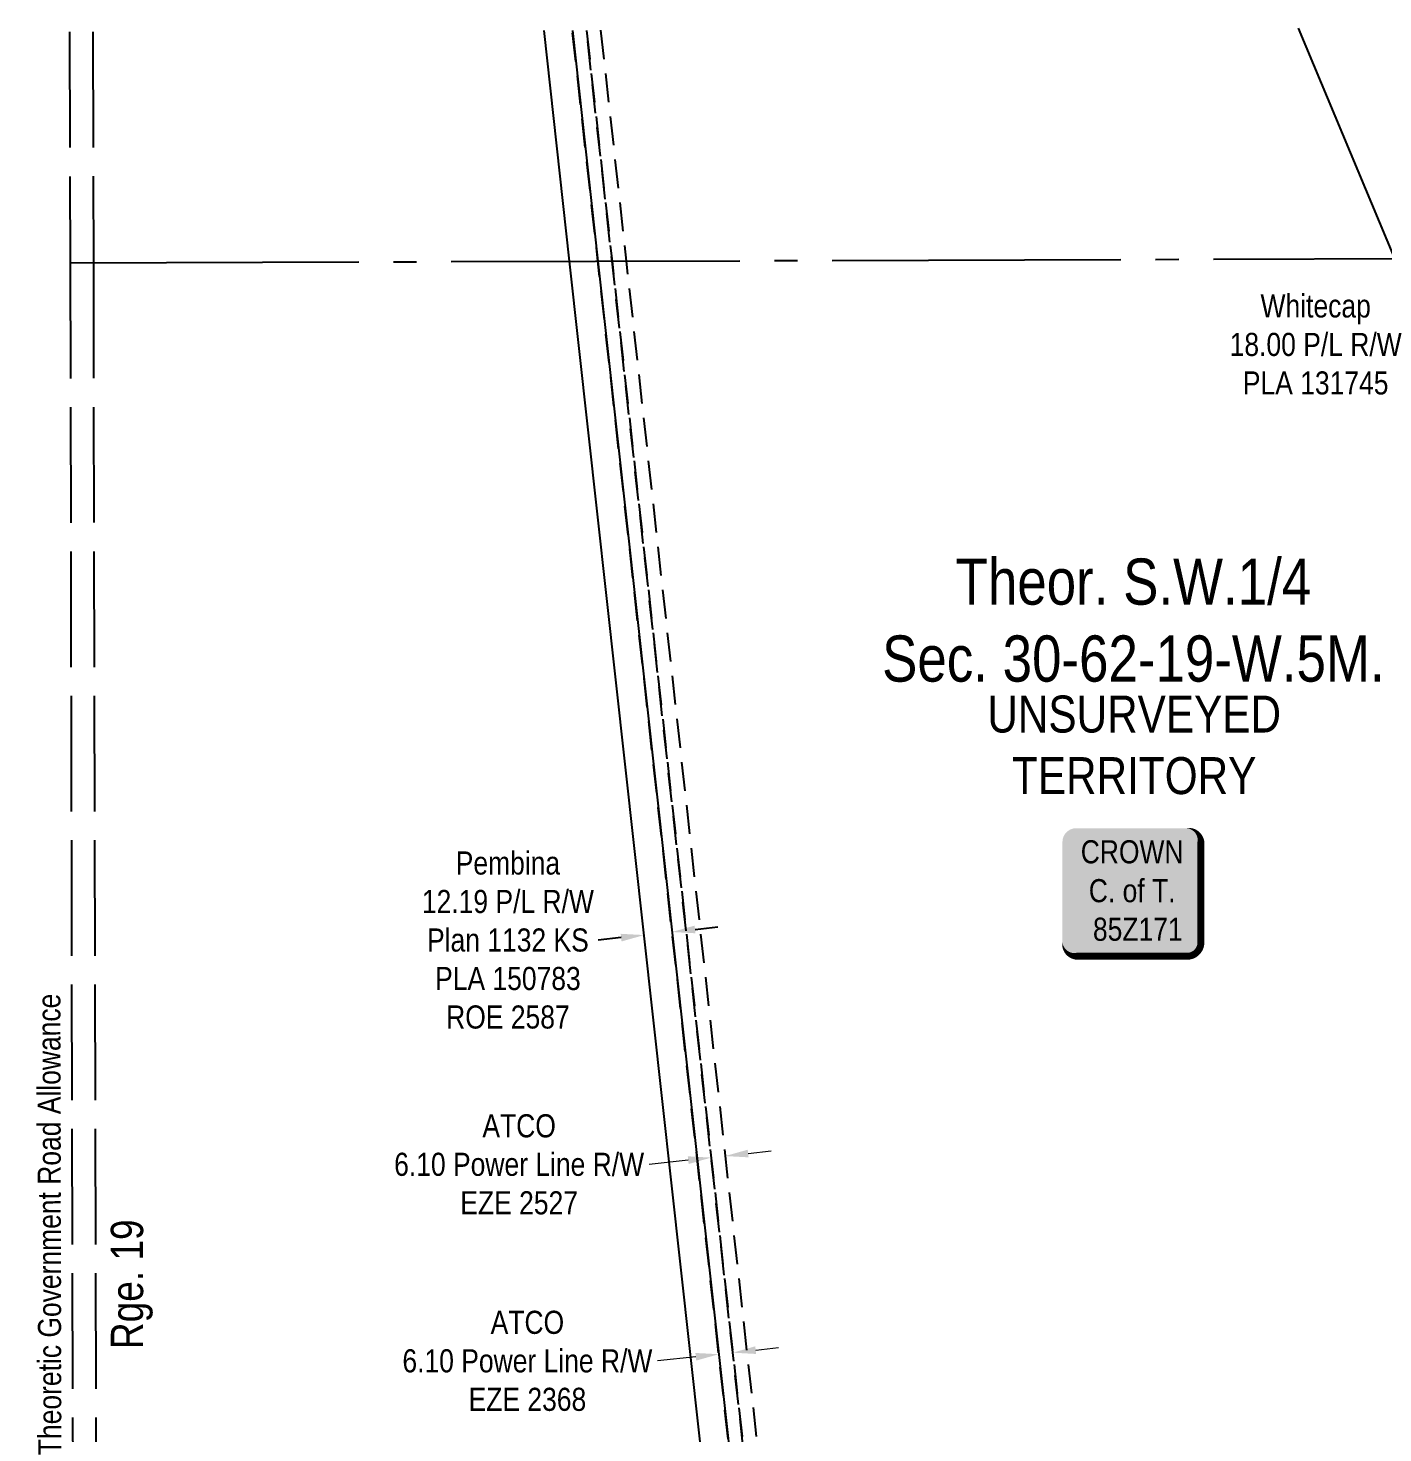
# Model space of a CAD drawing. Extents: x 507881 to 521259, y 6022177 to 6031356.
# Drawn here: x 509642 to 510229, y 6026675 to 6027283 of the extents above; entities that cross this region are included whole.
import ezdxf
from ezdxf.enums import TextEntityAlignment as Align

# ---------------------------------------------------------------- set-up
doc = ezdxf.new("R2010")
doc.units = 0
doc.header["$LTSCALE"] = 5
doc.header["$PDMODE"] = 3
doc.header["$PDSIZE"] = 30
for name, pattern in [('foc-ACCESSROAD', [3.75, 2.5, -1.25]), ('foc-FLOWLINE', [3.75, 2.5, -1.25]), ('foc-QUARTERLINE', [33, 25, -3, 2, -3]), ('foc-UNSURVEYED', [12.5, 10, -2.5])]:
    doc.linetypes.add(name, pattern=pattern)
doc.layers.get('Defpoints').update_dxf_attribs({"color": 9})
for name, color, linetype in [('AS-OWNER', 7, 'Continuous'), ('C-SYMBOL', 7, 'Continuous'), ('D-TXT', 6, 'Continuous'), ('F-AR', 190, 'foc-ACCESSROAD'), ('F-EZE', 190, 'foc-FLOWLINE'), ('F-RW', 190, 'Continuous'), ('L-QSEC', 8, 'foc-QUARTERLINE'), ('L-ROAD-T', 7, 'Continuous'), ('L-UNS-T', 3, 'Continuous'), ('L-USEC', 7, 'foc-UNSURVEYED')]:
    doc.layers.add(name, color=color, linetype=linetype)
doc.layers.add('C-RW-T', color=13, linetype='Continuous', lineweight=9)
doc.layers.add('F-EZE-T', color=190, linetype='Continuous', lineweight=9)
doc.styles.add('175L', font='ARIALN.TTF', dxfattribs={"height": 20})
doc.styles.add('80', font='ARIALN.TTF', dxfattribs={"height": 10})
doc.styles.add('80CG', font='ARIALN.TTF', dxfattribs={"height": 10})
doc.styles.add('80L', font='ARIALN.TTF', dxfattribs={"height": 10})
doc.dimstyles.new('Compass 5 000', dxfattribs={"dimscale": 5, "dimtxt": 9, "dimasz": 2, "dimexe": 0.2, "dimexo": 0.0625, "dimgap": 0.5, "dimtad": 0, "dimtih": 1, "dimtoh": 1, "dimzin": 0, "dimdsep": 46, "dimtxsty": '80CG', "dimcen": 0.1, "dimse1": 1, "dimse2": 1, "dimclrd": 256, "dimclrt": 256, "dimaunit": 1, "dimadec": 4, "dimazin": 0, "dimtfac": 0.06, "dimtofl": 0, "dimtmove": 0, "dimatfit": 1, "dimfxl": 0.2, "dimtolj": 1, "dimtzin": 0, "dimlwd": -1, "dimarcsym": 0})

# ---------------------------------------------------------------- blocks, each defined once
blk = doc.blocks.new('*D1068')
at = {"layer": 'Defpoints', "color": 0, "transparency": 16777216}
for p in [(509930.76, 6026858.59), (509936.82, 6026859.26), (509943.96, 6026794.71)]:
    blk.add_point(p, dxfattribs=at)
at = {"layer": 'F-EZE-T', "transparency": 16777216}
for p, q in [((509953.9, 6026795.81), (509963.84, 6026796.9)), ((509927.96, 6026792.94), (509911.12, 6026791.07))]:
    blk.add_line(p, q, dxfattribs=at)
for points in [[(509953.72, 6026797.46), (509954.09, 6026794.15), (509943.96, 6026794.71)], [(509927.78, 6026794.59), (509928.15, 6026791.28), (509937.9, 6026794.04)]]:
    blk.add_solid(points, dxfattribs=at)
at = {"layer": 'F-EZE-T', "transparency": 16777216, "insert": (509854.75, 6026791.07), "char_height": 10, "attachment_point": 5, "style": '80CG'}
blk.add_mtext('\\A1;ATCO\\P6.10 Power Line R/W\\PEZE 2527', dxfattribs=at)
blk = doc.blocks.new('*D1071')
at = {"layer": 'Defpoints', "color": 0, "transparency": 16777216}
for p in [(510325.33, 6026629.13), (510121.14, 6026511.52), (510146.34, 6026467.77)]:
    blk.add_point(p, dxfattribs=at)
at = {"layer": 'F-AR', "transparency": 16777216}
for p, q in [((510315.35, 6026646.46), (510305.35, 6026646.46)), ((510320.34, 6026637.79), (510315.35, 6026646.46)), ((510355.52, 6026576.71), (510360.52, 6026568.04))]:
    blk.add_line(p, q, dxfattribs=at)
for points in [[(510321.79, 6026638.62), (510318.9, 6026636.96), (510325.33, 6026629.13)], [(510356.97, 6026577.54), (510354.08, 6026575.88), (510350.53, 6026585.37)]]:
    blk.add_solid(points, dxfattribs=at)
at = {"layer": 'F-AR', "transparency": 16777216, "insert": (510277.41, 6026646.46), "char_height": 10, "attachment_point": 5, "style": '80CG'}
blk.add_mtext('\\A1;PGI\\P50.48 A/R\\PLOC 2439', dxfattribs=at)
blk = doc.blocks.new('*D1127')
at = {"layer": 'Defpoints', "color": 0, "transparency": 16777216}
for p in [(509940.08, 6026718.86), (509946.14, 6026719.53), (509947.24, 6026709.58)]:
    blk.add_point(p, dxfattribs=at)
at = {"layer": 'F-EZE-T', "transparency": 16777216}
for p, q in [((509957.18, 6026710.68), (509967.12, 6026711.78)), ((509931.25, 6026707.81), (509914.69, 6026705.98))]:
    blk.add_line(p, q, dxfattribs=at)
for points in [[(509957, 6026712.33), (509957.37, 6026709.02), (509947.24, 6026709.58)], [(509931.06, 6026709.46), (509931.43, 6026706.15), (509941.18, 6026708.91)]]:
    blk.add_solid(points, dxfattribs=at)
at = {"layer": 'F-EZE-T', "transparency": 16777216, "insert": (509858.33, 6026705.98), "char_height": 10, "attachment_point": 5, "style": '80CG'}
blk.add_mtext('\\A1;ATCO\\P6.10 Power Line R/W\\PEZE 2368', dxfattribs=at)
blk = doc.blocks.new('*D1326')
at = {"layer": 'Defpoints', "color": 0, "transparency": 16777216}
for p in [(509890.75, 6027053.99), (509902.87, 6027055.33), (509908.85, 6026890.39)]:
    blk.add_point(p, dxfattribs=at)
at = {"layer": 'F-RW', "transparency": 16777216}
for p, q in [((509930.9, 6026892.82), (509940.84, 6026893.92)), ((509898.91, 6026889.29), (509888.97, 6026888.19))]:
    blk.add_line(p, q, dxfattribs=at)
for points in [[(509930.72, 6026894.48), (509931.09, 6026891.17), (509920.96, 6026891.73)], [(509898.73, 6026890.94), (509899.09, 6026887.63), (509908.85, 6026890.39)]]:
    blk.add_solid(points, dxfattribs=at)
at = {"layer": 'F-RW', "transparency": 16777216, "insert": (509849.89, 6026888.19), "char_height": 10, "attachment_point": 5, "style": '80CG'}
blk.add_mtext('\\A1;Pembina\\P12.19 P/L R/W\\PPlan 1132 KS\\PPLA 150783\\PROE 2587', dxfattribs=at)
blk = doc.blocks.new('*D1331')
at = {"layer": 'C-RW-T', "transparency": 16777216}
for p, q in [((510307.39, 6027170.52), (510316.62, 6027174.37)), ((510272.32, 6027155.9), (510248.72, 6027146.06)), ((510248.72, 6027146.06), (510238.72, 6027146.06))]:
    blk.add_line(p, q, dxfattribs=at)
for points in [[(510306.75, 6027172.06), (510308.03, 6027168.99), (510298.16, 6027166.68)], [(510271.67, 6027157.44), (510272.96, 6027154.36), (510281.55, 6027159.75)]]:
    blk.add_solid(points, dxfattribs=at)
at = {"layer": 'Defpoints', "color": 0, "transparency": 16777216}
for p in [(510298.16, 6027166.68), (510369.95, 6026994.5), (510353.33, 6026987.57)]:
    blk.add_point(p, dxfattribs=at)
at = {"layer": 'C-RW-T', "transparency": 16777216, "insert": (510199.64, 6027146.06), "char_height": 10, "attachment_point": 5, "style": '80CG'}
blk.add_mtext('\\A1;Whitecap\\P18.00 P/L R/W\\PPLA 131745', dxfattribs=at)
blk = doc.blocks.new('*U1400')
h = blk.add_hatch(color=255)
edge = h.paths.add_edge_path()
edge.add_line((-24, -28.5), (24, -28.5))
edge.add_arc((24, -22.5), 6, 270, 360)
edge.add_line((30, -22.5), (30, 21))
edge.add_arc((24, 21), 6, 0, 90)
edge.add_line((24, 27), (-24, 27))
edge.add_arc((-24, 21), 6, 90, 180)
edge.add_line((-30, 21), (-30, -22.5))
edge.add_arc((-24, -22.5), 6, 180, 270)
at = {"color": 14, "flags": 128}
blk.add_lwpolyline([(-24, -28.5, 3, 3, 0), (24, -28.5, 3, 3, 0.414214), (30, -22.5, 3, 3, 0), (30, 21, 3, 0, 0.414214), (24, 27, 0, 0, 0), (-24, 27, 0, 0, 0.414214), (-30, 21, 0, 0, 0), (-30, -22.5, 0, 3, 0.414214)], format="xyseb", close=True, dxfattribs=at)
at = {"color": 14, "style": '80'}
blk.add_attdef('ENTER_TEXT_001', (-26.85, -4.92), '', height=10, dxfattribs=at)

msp = doc.modelspace()

# ---------------------------------------------------------------- linework, layer by layer
at = {"layer": 'F-EZE', "flags": 128}
for points in [[(508322.631, 6023016.741), (508323.722, 6023116.674), (508324.051, 6023146.833), (508325.876, 6023313.963), (508325.887, 6023334.352), (508325.829, 6023364.839), (508325.809, 6023374.834), (508324.882, 6023862.276), (508324.854, 6023877.268), (508324.766, 6023923.4), (508324.737, 6023938.619), (508324.732, 6023940.963), (508324.711, 6023952.33), (508324.691, 6023962.383), (508324.673, 6023972.435), (508324.614, 6024003.297), (508324.585, 6024018.301), (508324.351, 6024141.426), (508324.255, 6024191.36), (508324.226, 6024206.419), (508324.198, 6024221.413), (508324.154, 6024243.991), (508324.135, 6024254.054), (508323.509, 6024582.564), (508323.497, 6024588.826), (508323.491, 6024592.008), (508323.471, 6024602.517), (508323.405, 6024635.291), (508323.095, 6024650.737), (508322.242, 6024693.608), (508322.887, 6024726.939), (508323.945, 6024745.139), (508324.822, 6024760.221), (508328.044, 6024793.402), (508332.549, 6024826.435), (508338.331, 6024859.267), (508353.684, 6024924.138), (508358.823, 6024930.81), (508368.806, 6024943.767), (508376.737, 6024968.146), (508378.094, 6024972.207), (508385.731, 6024993.215), (508388.375, 6025000.303), (508397.689, 6025023.313), (508399.637, 6025028.021), (508402.009, 6025033.409), (508411.865, 6025055.326), (508425.045, 6025082.184), (508439.16, 6025108.564), (508454.192, 6025134.431), (508470.124, 6025159.754), (508486.936, 6025184.502), (508504.606, 6025208.645), (508523.114, 6025232.151), (508534.194, 6025245.272), (508539.067, 6025251.133), (508542.436, 6025254.993), (508552.492, 6025266.193), (508559.262, 6025273.573), (508562.548, 6025277.143), (508583.426, 6025298.572), (508627.374, 6025339.165), (508657.088, 6025364.741), (508726.922, 6025424.847), (508731.854, 6025429.097), (508732.671, 6025429.823), (508743.867, 6025439.432), (508795.686, 6025484.036), (508802.619, 6025490.003), (508842.033, 6025523.93), (508873.285, 6025550.829), (509006.552, 6025665.531), (509036.759, 6025691.53), (509056.661, 6025708.659), (509081.051, 6025729.653), (509082.496, 6025730.891), (509094.047, 6025740.88), (509105.937, 6025751.094), (509106.917, 6025751.953), (509123.026, 6025765.778), (509131.293, 6025772.894), (509286.785, 6025906.734), (509309.875, 6025926.608), (509432.576, 6026032.232), (509457.277, 6026052.617), (509482.725, 6026072.063), (509508.883, 6026090.541), (509563.183, 6026124.495), (509642.364, 6026170.436), (509672.487, 6026187.915), (509890.318, 6026314.3), (509903.284, 6026321.824), (509909.873, 6026325.647), (509965.854, 6026358.123), (509967.609, 6026359.148), (509979.13, 6026365.832), (509984.895, 6026369.178), (509984.688, 6026371.049), (509984.322, 6026374.358), (509983.058, 6026385.785), (509982.775, 6026388.336), (509980.642, 6026407.625), (509978.254, 6026429.22), (509894.97, 6027182.191), (509883.916, 6027282.118)], [(509890.048, 6027282.137), (509901.102, 6027182.21), (509984.02, 6026432.542), (509986.408, 6026410.955), (509988.824, 6026389.113), (509988.907, 6026388.355), (509990.088, 6026377.682), (509991.384, 6026365.971), (509979.862, 6026359.214), (509978.061, 6026358.161), (509968.341, 6026352.527), (509912.925, 6026320.373), (509906.335, 6026316.55), (509893.37, 6026309.026), (509672.502, 6026180.875), (509642.379, 6026163.397), (509566.229, 6026119.213), (509538.955, 6026102.861), (509512.313, 6026085.5), (509486.339, 6026067.152), (509436.545, 6026027.603), (509313.832, 6025921.969), (509290.743, 6025902.095), (509137.534, 6025770.218), (509126.987, 6025761.139), (509112.208, 6025748.43), (509110.878, 6025747.317), (509098.012, 6025736.251), (509086.465, 6025726.261), (509085.656, 6025725.571), (509061.255, 6025704.569), (509043.002, 6025688.858), (509012.794, 6025662.858), (508882.661, 6025550.854), (508842.048, 6025515.899), (508806.592, 6025485.379), (508799.663, 6025479.414), (508793.295, 6025473.931), (508778.922, 6025461.56), (508746.543, 6025433.692), (508736.668, 6025425.192), (508734.541, 6025423.362), (508730.895, 6025420.223), (508713.424, 6025405.185), (508638.722, 6025340.887), (508631.352, 6025334.545), (508609.181, 6025314.777), (508587.718, 6025294.241), (508566.99, 6025272.966), (508563.576, 6025269.259), (508556.809, 6025261.876), (508547.022, 6025250.975), (508542.365, 6025245.516), (508536.753, 6025238.865), (508527.838, 6025228.296), (508509.463, 6025204.958), (508491.919, 6025180.988), (508475.227, 6025156.417), (508459.41, 6025131.275), (508444.484, 6025105.594), (508430.47, 6025079.403), (508418.242, 6025054.512), (508417.385, 6025052.737), (508405.245, 6025025.627), (508404.288, 6025023.312), (508394.064, 6024998.108), (508392.285, 6024993.172), (508389.392, 6024984.611), (508374.635, 6024941.976), (508359.516, 6024922.353), (508359.081, 6024920.72), (508358.911, 6024920.156), (508358.781, 6024919.583), (508351.283, 6024890.324), (508344.296, 6024858), (508338.564, 6024825.43), (508334.097, 6024792.663), (508330.901, 6024759.747), (508330.336, 6024745.157), (508328.34, 6024693.668), (508329.208, 6024650.09), (508329.506, 6024634.864), (508329.572, 6024600.695), (508329.592, 6024590.189), (508330.233, 6024254.049), (508330.252, 6024243.986), (508330.295, 6024221.453), (508330.324, 6024206.461), (508330.353, 6024191.385), (508330.39, 6024171.936), (508330.448, 6024141.445), (508330.683, 6024018.296), (508330.712, 6024003.291), (508330.77, 6023972.43), (508330.789, 6023962.376), (508330.808, 6023952.324), (508330.83, 6023940.979), (508330.832, 6023939.701), (508330.861, 6023924.482), (508330.951, 6023877.261), (508330.98, 6023862.27), (508331.907, 6023374.84), (508331.918, 6023369.036), (508331.926, 6023364.848), (508331.971, 6023341.597), (508331.977, 6023338.549), (508331.979, 6023337.409), (508331.983, 6023335.499), (508331.985, 6023334.363), (508331.981, 6023331.312), (508331.975, 6023326.741), (508331.958, 6023313.93), (508330.134, 6023146.85), (508329.804, 6023116.69), (508328.713, 6023016.757)], [(509883.917, 6027282.118), (509894.97, 6027182.191), (509978.254, 6026429.219), (509980.642, 6026407.623), (509982.775, 6026388.336), (509983.058, 6026385.785), (509984.322, 6026374.357), (509984.688, 6026371.049), (509978.921, 6026367.723), (509967.396, 6026361.079), (509962.246, 6026358.111), (509908.89, 6026327.347), (509902.289, 6026323.543), (509889.303, 6026316.055), (509672.48, 6026191.048), (509642.358, 6026173.681), (509642.35, 6026177.196), (509642.343, 6026180.712), (509672.465, 6026198.078), (509886.25, 6026321.334), (509899.235, 6026328.821), (509905.836, 6026332.626), (509949.977, 6026358.072), (509966.664, 6026367.696), (509978.188, 6026374.341), (509977.291, 6026382.457), (509976.644, 6026388.316), (509974.876, 6026404.296), (509972.488, 6026425.895), (509888.838, 6027182.172), (509877.785, 6027282.098)]]:
    msp.add_lwpolyline(points, dxfattribs=at)
at = {"layer": 'F-RW'}
for points in [[(510618.777, 6026260.267), (510577.156, 6026360.072), (510564.596, 6026390.192), (510523.469, 6026488.815), (510517.639, 6026502.794), (510462.901, 6026634.061), (510459.336, 6026642.608), (510457.448, 6026647.135), (510455.263, 6026652.374), (510453.271, 6026657.149), (510445.461, 6026675.876), (510437.916, 6026693.967), (510233.87, 6027183.268), (510192.238, 6027283.097)], [(510066.263, 6025454.325), (510055.568, 6025554.22), (510015.389, 6025927.182), (509972.79, 6026312.314), (509970.988, 6026328.604), (509969.157, 6026345.156), (509968.89, 6026347.563), (509968.341, 6026352.527), (509967.721, 6026358.129), (509967.609, 6026359.148), (509967.396, 6026361.079), (509967.029, 6026364.388), (509966.664, 6026367.696), (509965.767, 6026375.806), (509964.387, 6026388.278), (509963.35, 6026397.646), (509960.961, 6026419.257), (509876.58, 6027182.134), (509865.527, 6027282.059)], [(509877.785, 6027282.098), (509888.838, 6027182.172), (509972.488, 6026425.895), (509974.876, 6026404.296), (509976.644, 6026388.316), (509977.291, 6026382.457), (509978.188, 6026374.341), (509978.555, 6026371.032), (509978.921, 6026367.723), (509979.13, 6026365.832), (509979.862, 6026359.214), (509979.977, 6026358.167), (509980.85, 6026350.286), (509982.605, 6026334.423), (509984.332, 6026318.811), (510027.513, 6025928.406), (510067.812, 6025554.259), (510078.572, 6025454.364)]]:
    msp.add_lwpolyline(points, dxfattribs=at)
at = {"layer": 'L-QSEC', "flags": 128}
msp.add_lwpolyline([(509660.34, 6027181.438), (510427.006, 6027183.896)], dxfattribs=at)
at = {"layer": 'L-USEC'}
for p, q in [((509660.129, 6027281.407), (509660.34, 6027181.438)), ((509670.183, 6027281.439), (509670.394, 6027181.459)), ((509660.34, 6027181.438), (509662.037, 6026377.284)), ((509670.394, 6027181.459), (509672.07, 6026387.37))]:
    msp.add_line(p, q, dxfattribs=at)

# ---------------------------------------------------------------- block references
at = {"layer": 'AS-OWNER', "color": 6}
ref = msp.add_blockref('*U1400', (510119.968, 6026909.691), dxfattribs=dict(at, xscale=0.9994626999999787, yscale=0.9994626999999787, zscale=0.9994626999999787))
ref.add_attrib('ENTER_TEXT_001', 'CROWN', (510097.92, 6026921.457), dxfattribs={"layer": '0', "color": 14, "height": 9.9946, "style": '80'})
ref.add_attrib('ENTER_TEXT_002', 'C. of T.', (510101.414, 6026904.622), dxfattribs={"layer": '0', "color": 14, "height": 9.9946, "style": '80'})
ref.add_attrib('ENTER_TEXT_003', ' 85Z171', (510100.02, 6026887.923), dxfattribs={"layer": '0', "color": 14, "height": 9.9946, "style": '80'})

# ---------------------------------------------------------------- texts
at = {"layer": 'C-SYMBOL', "color": 3, "insert": (510120.718, 6027053.437), "char_height": 19.98922, "width": 215.86803, "attachment_point": 2, "style": '175L'}
msp.add_mtext('Theor. S.W.1/4\\PSec. 30-62-19-W.5M.', dxfattribs=at)
at = {"layer": 'D-TXT', "color": 3, "insert": (509677.951, 6026711.145), "char_height": 13.9925, "attachment_point": 1, "rotation": 90, "style": '80L'}
msp.add_mtext_dynamic_manual_height_columns('Rge. 19', width=63.82667, gutter_width=47.474, heights=[0], dxfattribs=at)
at = {"layer": 'L-ROAD-T', "style": '80L'}
msp.add_text('Theoretic Government Road Allowance', height=9.99461, rotation=90.120928, dxfattribs=at).set_placement((509651.318, 6026765.098), align=Align.MIDDLE_CENTER)
at = {"layer": 'L-UNS-T', "color": 3, "insert": (510121.047, 6026972.652), "char_height": 15.99138, "attachment_point": 5, "style": '80L'}
msp.add_mtext_dynamic_manual_height_columns('UNSURVEYED TERRITORY', width=126.34561, gutter_width=47.474, heights=[0], dxfattribs=at)

# ---------------------------------------------------------------- dimensions: what is measured, and where the dimension line sits
at = {"layer": 'C-RW-T', "color": 3}
dim = msp.add_linear_dim(base=(510298.163, 6027166.675), p1=(510353.333, 6026987.575), p2=(510369.951, 6026994.503), angle=22.633895, text='Whitecap\\P18.00 P/L R/W\\PPLA 131745', dimstyle='Compass 5 000', dxfattribs=at)
dim.commit()
dim.dimension.update_dxf_attribs({"geometry": '*D1331', "text_midpoint": (510199.638, 6027146.062), "dimtype": 161})
at = {"layer": 'F-AR', "color": 3}
dim = msp.add_linear_dim(base=(510325.334, 6026629.125), p1=(510146.34, 6026467.767), p2=(510121.141, 6026511.518), angle=119.940253, text='PGI\\P50.48 A/R\\PLOC 2439', dimstyle='Compass 5 000', dxfattribs=at)
dim.commit()
dim.dimension.update_dxf_attribs({"geometry": '*D1071', "text_midpoint": (510277.409, 6026646.456), "dimtype": 161})
at = {"layer": 'F-EZE-T'}
for base, p1, p2, angle, text, picture, middle in [((509943.962, 6026794.706), (509930.763, 6026858.589), (509936.822, 6026859.259), 6.311674, 'ATCO\\P6.10 Power Line R/W\\PEZE 2527', '*D1068', (509854.752, 6026791.073)), ((509947.244, 6026709.577), (509940.084, 6026718.861), (509946.143, 6026719.531), 6.311705, 'ATCO\\P6.10 Power Line R/W\\PEZE 2368', '*D1127', (509858.329, 6026705.976))]:
    dim = msp.add_linear_dim(base=base, p1=p1, p2=p2, angle=angle, text=text, dimstyle='Compass 5 000', dxfattribs=at)
    dim.commit()
    dim.dimension.update_dxf_attribs({"geometry": picture, "text_midpoint": middle, "dimtype": 161})
at = {"layer": 'F-RW'}
dim = msp.add_linear_dim(base=(509908.85, 6026890.385), p1=(509902.868, 6027055.33), p2=(509890.754, 6027053.99), angle=186.311768, text='Pembina\\P12.19 P/L R/W\\PPlan 1132 KS\\PPLA 150783\\PROE 2587', dimstyle='Compass 5 000', dxfattribs=at)
dim.commit()
dim.dimension.update_dxf_attribs({"geometry": '*D1326', "text_midpoint": (509849.885, 6026888.186), "dimtype": 161})

doc.saveas('drawing.dxf')
